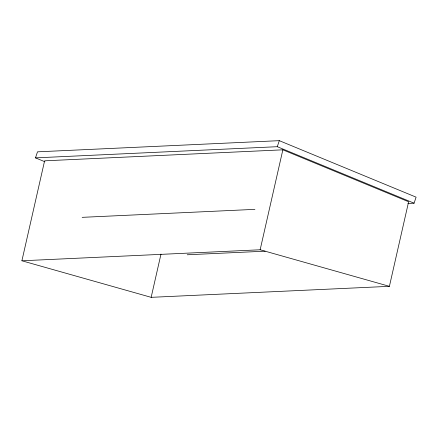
<?xml version="1.0" encoding="UTF-8"?>
<svg xmlns="http://www.w3.org/2000/svg" width="438" height="438" viewBox="0 0 438 438"><rect width="100%" height="100%" fill="white"/><g stroke="black" fill="none" stroke-linecap="round" stroke-linejoin="round"><path stroke-width="0.66" d="M21.9 260.785L44.61 160.823L282.855 149.818L408.621 201.754L389.404 286.332L151.159 297.336L21.9 260.785L260.145 249.775L389.404 286.332M151.159 297.336L160.998 254.051M260.145 249.775L282.855 149.818M44.933 161.775L35.478 157.872L37.504 151.833L279.302 140.664L416.1 197.155L414.074 203.188L407.926 203.473M35.478 157.872L277.276 146.697L279.302 140.664M82.169 217.341L254.916 209.359M187.207 254.779L265.143 251.182M277.276 146.697L414.074 203.188"/></g></svg>
